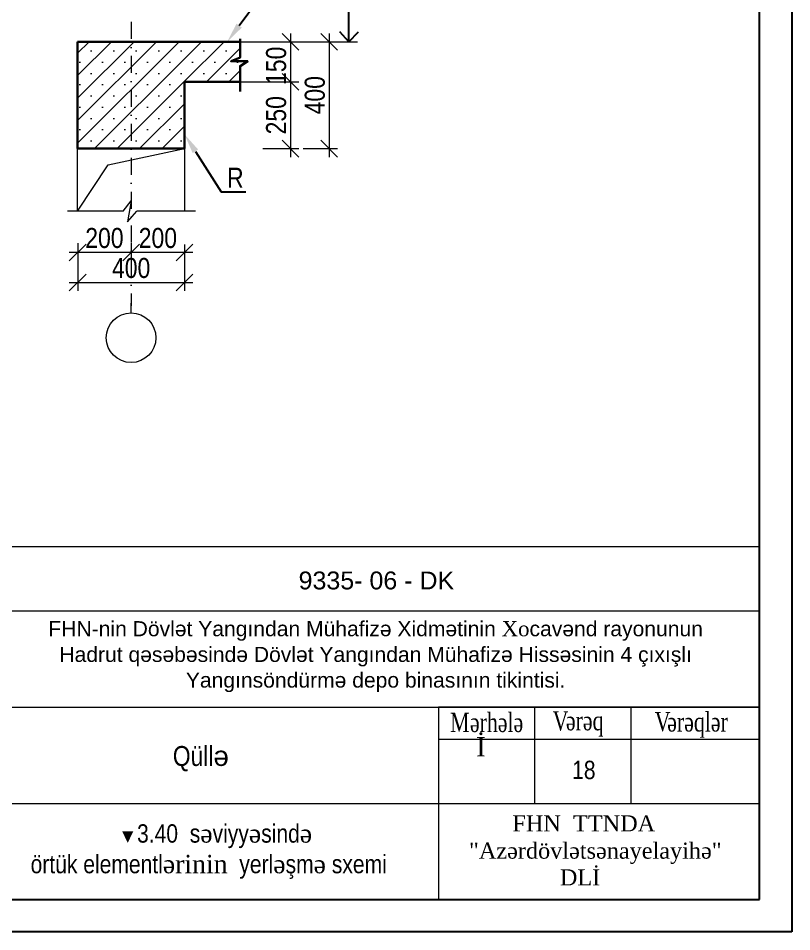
# Model space of a CAD drawing. Header units: millimetres. Extents: x -149347 to 251215, y -2929184 to -2541447.
# Drawn here: x 48918 to 60490, y -2610929 to -2597257 of the extents above; entities that cross this region are included whole.
import ezdxf
from ezdxf import colors
from ezdxf.entities.mleader import LeaderData, LeaderLine
from ezdxf.math import Vec2, Vec3

# ---------------------------------------------------------------- set-up
doc = ezdxf.new("R2010")
doc.units = ezdxf.units.MM
doc.linetypes.add('DASHDOT', pattern=[25.4, 12.7, -6.35, 0, -6.35])
doc.linetypes.add('DASHDOTX2', pattern=[50.8, 25.4, -12.7, 0, -12.7])
for name, color, linetype, lineweight in [('Ox xetti', 1, 'DASHDOT', 18), ('Text blocks_Ном._пера__1', 7, 'Continuous', 15), ('перегородка', 130, 'Continuous', 20), ('РАЗМЕРЫ', 80, 'Continuous', 9)]:
    doc.layers.add(name, color=color, linetype=linetype, lineweight=lineweight)
doc.styles.add('400', font='times.ttf', dxfattribs={"width": 0.75, "height": 300})
doc.styles.add('Arial', font='arial.ttf')
doc.styles.get("Standard").update_dxf_attribs({"font": 'times.ttf'})
doc.styles.add('style1', font='A3TI(LA).TTF', dxfattribs={"height": 400})
doc.styles.add('style6', font='ARIALN.TTF', dxfattribs={"height": 300})
doc.styles.add('Times New Roman', font='times.ttf')
doc.dimstyles.new('DIM_100', dxfattribs={"dimscale": 100, "dimtxt": 250, "dimasz": 2.5, "dimexe": 1.25, "dimexo": 0.625, "dimtad": 1, "dimdec": 0, "dimtxsty": 'style1', "dimblk": 'OBLIQUE', "dimcen": 2.5, "dimdle": 1.25, "dimclrd": 251, "dimclre": 251, "dimaunit": 1, "dimadec": 3, "dimazin": 0, "dimtfac": 1, "dimtdec": 0, "dimtmove": 1, "dimatfit": 3, "dimfxl": 1.25, "dimlwd": 5, "dimlwe": 5, "dimarcsym": 0})
pattern_1 = [(45, (-627888.38, 5238.85), (-168.379802, 168.379802), []), (45, (-627720, 5238.85), (-168.379802, 168.379802), [0, -238.125])]

# ---------------------------------------------------------------- blocks, each defined once
blk = doc.blocks.new('mekteb')
at = {"color": 0, "lineweight": 25}
for p, q in [((139843, -1821466), (139843, -1849866)), ((139843, -1849866), (99643, -1849866))]:
    blk.add_line(p, q, dxfattribs=at)
at = {"color": 0, "lineweight": 25, "ltscale": 15}
for p, q in [((139343, -1849366), (139343, -1821966)), ((101643, -1849366), (139343, -1849366))]:
    blk.add_line(p, q, dxfattribs=at)
at = {"linetype": 'Continuous', "lineweight": 15}
for p, q in [((120843, -1844866), (139343, -1844866)), ((120843, -1846366), (139343, -1846366)), ((135843, -1847866), (135843, -1846366)), ((137343, -1847866), (137343, -1846366)), ((134343, -1846866), (139343, -1846866)), ((120843, -1847866), (139343, -1847866)), ((120843, -1849366), (139343, -1849366))]:
    blk.add_line(p, q, dxfattribs=at)
for points in [[(120843, -1849366), (139343, -1849366), (139343, -1843866), (120843, -1843866)], [(134343, -1849366), (139343, -1849366), (139343, -1846366), (134343, -1846366)]]:
    blk.add_lwpolyline(points, close=True, dxfattribs=at)
at = {"lineweight": 25, "ltscale": 15, "style": '400', "width": 0.75}
for s, p in [(' M', (134437, -1846755)), ('ərhələ', (134831, -1846755)), ('V', (136119, -1846732)), ('   V', (137454, -1846743)), ('ərəqlər', (137904, -1846747)), ('ərəq', (136326, -1846728))]:
    blk.add_text(s, height=300, dxfattribs=at).set_placement(p)
at = {"lineweight": 25, "ltscale": 15, "attachment_point": 1, "style": 'Times New Roman'}
for s, insert, char_height, width in [('{\\fTimes New Roman|b0|i0|c238|p18;\\H0.42397x;İ\\fTimes New Roman|b0|i0|c186|p18;\\H2.3586x;      }', (134926, -1846834), 707.62, 10102.13), ('"{\\fTimes New Roman|b0|i0|c238|p18;Azərdövlətsənayelayihə"\\P              } {\\fTimes New Roman|b0|i0|c238|p18;DLİ}', (134816, -1848478), 250, 8698.57)]:
    blk.add_mtext(s, dxfattribs=dict(at, insert=insert, char_height=char_height, width=width))
at = {"lineweight": 25, "insert": (130203, -1846973), "char_height": 310, "width": 5486.13, "attachment_point": 1, "style": 'style6'}
blk.add_mtext('{\\C0;Q\\fArial Narrow|b0|i0|c238|p34;üll\\fArial|b0|i0|c0|p34;ə}', dxfattribs=at)
at = {"lineweight": 25, "ltscale": 15, "insert": (135115, -1848053), "char_height": 250, "attachment_point": 1, "style": 'Times New Roman'}
blk.add_mtext('  {\\fTimes New Roman|b0|i0|c238|p18;  FHN  TTNDA}', dxfattribs=at)
at = {"layer": 'Text blocks_Ном._пера__1', "linetype": 'Continuous', "lineweight": 25, "insert": (128266, -1845580), "char_height": 235, "width": 10191.85, "attachment_point": 4, "line_spacing_factor": 1.021551, "style": 'Arial'}
blk.add_mtext('\\pxqc;{\\fArial|b0|i0|c238|p34;\\C256;FHN-nin Dövlət Yangından Mühafizə Xidmətinin \\fTimes New Roman|b0|i0|c204|p18;Xo\\fArial|b0|i0|c238|p34;cavənd rayonunun Hadrut qəsəbəsində Dövlət Yangından Mühafizə Hissəsinin 4 çıxışlı Yangınsöndürmə depo binasının tikintisi.}', dxfattribs=at)
at = {"layer": 'перегородка', "lineweight": 30, "insert": (132162, -1844536), "char_height": 441.245, "width": 6524.89, "attachment_point": 7, "style": 'Arial'}
blk.add_mtext('{\\fArial|b0|i0|c238|p34;\\H0.63158x;\\C7;9335\\fArial|b0|i0|c204|p34;- \\fArial|b0|i0|c238|p34;06\\fArial|b0|i0|c204|p34; - DK}', dxfattribs=at)
blk = doc.blocks.new('_Oblique')
at = {"color": 0, "linetype": 'ByBlock', "lineweight": -2}
blk.add_line((-0.5, -0.5), (0.5, 0.5), dxfattribs=at)
blk = doc.blocks.new('*D483')
at = {"color": 251, "lineweight": 5, "ltscale": 15, "transparency": 16777216}
for p, q in [((49807, -2600625), (49807, -2600887)), ((50607, -2600644), (50607, -2600887))]:
    blk.add_line(p, q, dxfattribs=at)
at = {"color": 251, "linetype": 'ByBlock', "lineweight": 5, "ltscale": 15, "transparency": 16777216}
blk.add_line((50732, -2600762), (49682, -2600762), dxfattribs=at)
at = {"layer": 'Defpoints', "color": 0, "lineweight": 15, "ltscale": 15, "transparency": 16777216}
for p in [(49807, -2600562), (50607, -2600581), (49807, -2600762)]:
    blk.add_point(p, dxfattribs=at)
at = {"color": 251, "lineweight": 5, "ltscale": 15, "transparency": 16777216, "xscale": 250, "yscale": 250, "zscale": 250, "rotation": 180}
blk.add_blockref('_Oblique', (49807, -2600762), dxfattribs=at)
at = {"color": 251, "lineweight": 5, "ltscale": 15, "transparency": 16777216, "xscale": 250, "yscale": 250, "zscale": 250}
blk.add_blockref('_Oblique', (50607, -2600762), dxfattribs=at)
at = {"color": 0, "lineweight": 15, "ltscale": 15, "transparency": 16777216, "insert": (50207, -2600547), "char_height": 300, "attachment_point": 5, "style": 'style6'}
blk.add_mtext('200', dxfattribs=at)
blk = doc.blocks.new('*D484')
at = {"color": 251, "lineweight": 5, "ltscale": 15, "transparency": 16777216}
for p, q in [((50607, -2600625), (50607, -2600887)), ((51407, -2600644), (51407, -2600887))]:
    blk.add_line(p, q, dxfattribs=at)
at = {"color": 251, "linetype": 'ByBlock', "lineweight": 5, "ltscale": 15, "transparency": 16777216}
blk.add_line((51532, -2600762), (50482, -2600762), dxfattribs=at)
at = {"layer": 'Defpoints', "color": 0, "lineweight": 15, "ltscale": 15, "transparency": 16777216}
for p in [(50607, -2600562), (51407, -2600581), (50607, -2600762)]:
    blk.add_point(p, dxfattribs=at)
at = {"color": 251, "lineweight": 5, "ltscale": 15, "transparency": 16777216, "xscale": 250, "yscale": 250, "zscale": 250, "rotation": 180}
blk.add_blockref('_Oblique', (50607, -2600762), dxfattribs=at)
at = {"color": 251, "lineweight": 5, "ltscale": 15, "transparency": 16777216, "xscale": 250, "yscale": 250, "zscale": 250}
blk.add_blockref('_Oblique', (51407, -2600762), dxfattribs=at)
at = {"color": 0, "lineweight": 15, "ltscale": 15, "transparency": 16777216, "insert": (51007, -2600547), "char_height": 300, "attachment_point": 5, "style": 'style6'}
blk.add_mtext('200', dxfattribs=at)
blk = doc.blocks.new('*D485')
at = {"color": 251, "lineweight": 5, "ltscale": 15, "transparency": 16777216}
for p, q in [((49807, -2600825), (49807, -2601336)), ((51407, -2600825), (51407, -2601336))]:
    blk.add_line(p, q, dxfattribs=at)
at = {"color": 251, "linetype": 'ByBlock', "lineweight": 5, "ltscale": 15, "transparency": 16777216}
blk.add_line((49682, -2601211), (51532, -2601211), dxfattribs=at)
at = {"layer": 'Defpoints', "color": 0, "lineweight": 15, "ltscale": 15, "transparency": 16777216}
for p in [(49807, -2600762), (51407, -2600762), (51407, -2601211)]:
    blk.add_point(p, dxfattribs=at)
at = {"color": 251, "lineweight": 5, "ltscale": 15, "transparency": 16777216, "xscale": 250, "yscale": 250, "zscale": 250, "rotation": 180}
blk.add_blockref('_Oblique', (49807, -2601211), dxfattribs=at)
at = {"color": 251, "lineweight": 5, "ltscale": 15, "transparency": 16777216, "xscale": 250, "yscale": 250, "zscale": 250}
blk.add_blockref('_Oblique', (51407, -2601211), dxfattribs=at)
at = {"color": 0, "lineweight": 15, "ltscale": 15, "transparency": 16777216, "insert": (50607, -2600996), "char_height": 300, "attachment_point": 5, "style": 'style6'}
blk.add_mtext('400', dxfattribs=at)
blk = doc.blocks.new('*D486')
at = {"color": 251, "linetype": 'ByBlock', "lineweight": 5, "ltscale": 15, "transparency": 16777216}
blk.add_line((52993, -2597483), (52993, -2598333), dxfattribs=at)
at = {"color": 251, "lineweight": 5, "ltscale": 15, "transparency": 16777216}
for p, q in [((52833, -2597608), (53118, -2597608)), ((51870, -2598208), (53118, -2598208))]:
    blk.add_line(p, q, dxfattribs=at)
at = {"layer": 'Defpoints', "color": 0, "lineweight": 15, "ltscale": 15, "transparency": 16777216}
for p in [(52770, -2597608), (51808, -2598208), (52993, -2598208)]:
    blk.add_point(p, dxfattribs=at)
at = {"color": 251, "lineweight": 5, "ltscale": 15, "transparency": 16777216, "xscale": 250, "yscale": 250, "zscale": 250}
for p, rotation in [((52993, -2597608), 90), ((52993, -2598208), 270)]:
    blk.add_blockref('_Oblique', p, dxfattribs=dict(at, rotation=rotation))
at = {"color": 0, "lineweight": 15, "ltscale": 15, "transparency": 16777216, "insert": (52777, -2597968), "char_height": 300, "attachment_point": 5, "rotation": 90, "style": 'style6'}
blk.add_mtext('150', dxfattribs=at)
blk = doc.blocks.new('*D487')
at = {"color": 251, "linetype": 'ByBlock', "lineweight": 5, "ltscale": 15, "transparency": 16777216}
blk.add_line((53571, -2597483), (53571, -2599333), dxfattribs=at)
at = {"color": 251, "lineweight": 5, "ltscale": 15, "transparency": 16777216}
for p, q in [((53035, -2597608), (53696, -2597608)), ((53180, -2599208), (53696, -2599208))]:
    blk.add_line(p, q, dxfattribs=at)
at = {"layer": 'Defpoints', "color": 0, "lineweight": 15, "ltscale": 15, "transparency": 16777216}
for p in [(52972, -2597608), (53118, -2599208), (53571, -2599208)]:
    blk.add_point(p, dxfattribs=at)
at = {"color": 251, "lineweight": 5, "ltscale": 15, "transparency": 16777216, "xscale": 250, "yscale": 250, "zscale": 250}
for p, rotation in [((53571, -2597608), 90), ((53571, -2599208), 270)]:
    blk.add_blockref('_Oblique', p, dxfattribs=dict(at, rotation=rotation))
at = {"color": 0, "lineweight": 15, "ltscale": 15, "transparency": 16777216, "insert": (53356, -2598408), "char_height": 300, "attachment_point": 5, "rotation": 90, "style": 'style6'}
blk.add_mtext('400', dxfattribs=at)
blk = doc.blocks.new('*D488')
at = {"color": 251, "linetype": 'ByBlock', "lineweight": 5, "ltscale": 15, "transparency": 16777216}
blk.add_line((52993, -2598083), (52993, -2599333), dxfattribs=at)
at = {"color": 251, "lineweight": 5, "ltscale": 15, "transparency": 16777216}
for p, q in [((51870, -2598208), (53118, -2598208)), ((52575, -2599208), (53118, -2599208))]:
    blk.add_line(p, q, dxfattribs=at)
at = {"layer": 'Defpoints', "color": 0, "lineweight": 15, "ltscale": 15, "transparency": 16777216}
for p in [(51808, -2598208), (52513, -2599208), (52993, -2599208)]:
    blk.add_point(p, dxfattribs=at)
at = {"color": 251, "lineweight": 5, "ltscale": 15, "transparency": 16777216, "xscale": 250, "yscale": 250, "zscale": 250}
for p, rotation in [((52993, -2598208), 90), ((52993, -2599208), 270)]:
    blk.add_blockref('_Oblique', p, dxfattribs=dict(at, rotation=rotation))
at = {"color": 0, "lineweight": 15, "ltscale": 15, "transparency": 16777216, "insert": (52777, -2598708), "char_height": 300, "attachment_point": 5, "rotation": 90, "style": 'style6'}
blk.add_mtext('250', dxfattribs=at)

msp = doc.modelspace()

# ---------------------------------------------------------------- hatches: boundary and pattern name
at = {"lineweight": 15, "ltscale": 5}
h = msp.add_hatch(dxfattribs=at)
h.set_pattern_fill('SACNCR', scale=100)
h.set_pattern_definition(pattern_1)
h.paths.add_polyline_path([(51406.75899, -2597608.06344), (49806.81224, -2597608.06344), (49806.81224, -2599208.06344), (51406.75899, -2599208.06344)])
h = msp.add_hatch(dxfattribs=at)
h.set_pattern_fill('SACNCR', scale=100)
h.set_pattern_definition(pattern_1)
edge = h.paths.add_edge_path()
edge.add_line((52231.92164, -2597608.06344), (51406.83887, -2597608.06344))
edge.add_line((51406.83887, -2597608.06344), (51406.78562, -2598247.9874))
edge.add_line((51406.83887, -2598207.9874), (52235.49704, -2598207.9874))
edge.add_line((52235.49704, -2598207.9874), (52235.49704, -2597608.06344))

# ---------------------------------------------------------------- linework, layer by layer
at = {"color": 0}
msp.add_line((53863.37877, -2597608.06344), (53863.37877, -2597157.76835), dxfattribs=at)
at = {"color": 7, "lineweight": 15, "ltscale": 80}
for p, q in [((51406.78562, -2597608.06344), (49806.78562, -2597608.06344)), ((52237.67376, -2597608.06344), (53993.08154, -2597608.06344))]:
    msp.add_line(p, q, dxfattribs=at)
at = {"color": 7, "lineweight": 30, "ltscale": 80}
for p, q in [((49806.78562, -2597608.06344), (49806.78562, -2599208.06344)), ((49806.78562, -2597608.06344), (52237.67376, -2597608.06344)), ((51406.78562, -2599208.06344), (51406.78562, -2598207.9874)), ((51406.78562, -2598207.9874), (52237.67376, -2598207.9874)), ((49806.78562, -2599208.06344), (51406.78562, -2599208.06344))]:
    msp.add_line(p, q, dxfattribs=at)
at = {"color": 1, "lineweight": 15, "ltscale": 15}
for p, q in [((49806.78562, -2600143.10077), (49806.78562, -2599208.06344)), ((49806.78562, -2599208.06344), (51406.78562, -2599208.06344)), ((51406.78562, -2599208.06344), (51406.78562, -2600143.10077)), ((50487.04467, -2600143.10077), (49656.53816, -2600143.10077)), ((51568.36003, -2600143.10077), (50691.06455, -2600143.10077))]:
    msp.add_line(p, q, dxfattribs=at)
at = {"color": 7, "lineweight": 15}
msp.add_line((50606.78562, -2601668.34294), (50606.78562, -2601522.61416), dxfattribs=at)
at = {"color": 7, "ltscale": 15}
for points in [[(53863.37877, -2597608.06344), (53730.22763, -2597458.17113)], [(53863.37877, -2597608.06344), (54007.43146, -2597458.17113)]]:
    msp.add_lwpolyline(points, dxfattribs=at)
at = {"color": 7, "lineweight": 30, "ltscale": 80}
msp.add_lwpolyline([(52237.67376, -2597563.88772), (52237.67376, -2597843.73842), (52101.69711, -2597900.78247), (52351.41472, -2597900.78247), (52237.67376, -2597972.08752), (52237.67376, -2598353.68929)], dxfattribs=at)
at = {"color": 1, "lineweight": 15, "ltscale": 15}
for points in [[(49806.78562, -2600143.10077), (50261.70207, -2599449.79004), (51406.78562, -2599208.06344)], [(50487.04467, -2600143.10077), (50606.78562, -2599988.73426), (50554.85462, -2600302.14208), (50691.06455, -2600143.10077)]]:
    msp.add_lwpolyline(points, dxfattribs=at)
at = {"color": 7, "lineweight": 9}
msp.add_circle((50606.78562, -2602037.97247), 371.07409, dxfattribs=at)
at = {"layer": 'Ox xetti', "linetype": 'DASHDOTX2', "lineweight": 15, "ltscale": 10}
msp.add_line((50606.78562, -2597312.05866), (50606.78562, -2601563.02801), dxfattribs=at)

# ---------------------------------------------------------------- block references
at = {"lineweight": 15, "xscale": 0.9604837554369011, "yscale": 0.9604837554369011, "zscale": 0.9604837554369011}
msp.add_blockref('mekteb', (-73827.0471, -834161.86466), dxfattribs=at)

# ---------------------------------------------------------------- texts
at = {"color": 1, "lineweight": 13, "insert": (56959.67626, -2608508.77249), "char_height": 330, "width": 8371.9737551, "attachment_point": 5, "style": 'style6'}
msp.add_mtext('{\\fArial Narrow|b0|i0|c238|p34;        \\fArial Narrow|b0|i0|c204|p34;\\H0.83333x;1\\fArial Narrow|b0|i0|c238|p34;8}', dxfattribs=at)
at = {"lineweight": 40, "insert": (48839.9344, -2609319.98301), "char_height": 275, "width": 14048.2128422, "attachment_point": 1, "style": 'style6'}
msp.add_mtext('{\\fArial Narrow|b0|i0|c238|p34;                  \\fArial|b0|i0|c162|p34;\\H0.73333x;▼\\fArial Narrow|b0|i0|c238|p34;\\H1.36364x;3.40  s\\fTimes New Roman|b0|i0|c238|p18;ə\\fArial Narrow|b0|i0|c238|p34;viyy\\fTimes New Roman|b0|i0|c238|p18;ə\\fArial Narrow|b0|i0|c238|p34;sind\\fTimes New Roman|b0|i0|c238|p18;ə\\fArial Narrow|b0|i0|c238|p34;\\P} {\\fArial Narrow|b0|i0|c238|p34;  örtük elementl\\fTimes New Roman|b0|i0|c238|p18;ərinin\\fArial Narrow|b0|i0|c238|p34;  yerl\\fTimes New Roman|b0|i0|c238|p18;ə\\fArial Narrow|b0|i0|c238|p34;şm\\fTimes New Roman|b0|i0|c238|p18;ə\\fArial Narrow|b0|i0|c238|p34; sxemi\\P                   }', dxfattribs=at)

# ---------------------------------------------------------------- dimensions: what is measured, and where the dimension line sits
at = {"color": 7, "lineweight": 15, "ltscale": 15}
for base, p1, p2, picture, middle in [((52992.57603, -2598207.9874), (52770.33618, -2597608.06344), (51807.94246, -2598207.9874), '*D486', (52992.57603, -2597968.02542)), ((53571.21516, -2599208.06344), (52972.47789, -2597608.06344), (53117.57603, -2599208.06344), '*D487', (53571.21516, -2598408.06344)), ((52992.57603, -2599208.06344), (51807.94246, -2598207.9874), (52512.55917, -2599208.06344), '*D488', (52992.57603, -2598708.02542))]:
    dim = msp.add_linear_dim(base=base, p1=p1, p2=p2, angle=90, dimstyle='DIM_100', override={"dimlfac": 0.25, "dimtxsty": 'style6'}, dxfattribs=at)
    dim.commit()
    dim.dimension.update_dxf_attribs({"geometry": picture, "text_midpoint": middle, "dimtype": 160})
for base, p1, p2, picture, middle in [((49806.78562, -2600762.48877), (50606.78562, -2600581.12758), (49806.78562, -2600562.233), '*D483', (50206.78562, -2600546.81688)), ((50606.78562, -2600762.48877), (51406.78562, -2600581.12758), (50606.78562, -2600562.233), '*D484', (51006.78562, -2600546.81688)), ((51406.78562, -2601211.21988), (49806.78562, -2600762.48877), (51406.78562, -2600762.48877), '*D485', (50606.78562, -2600995.54798))]:
    dim = msp.add_linear_dim(base=base, p1=p1, p2=p2, dimstyle='DIM_100', override={"dimlfac": 0.25, "dimtxsty": 'style6'}, dxfattribs=at)
    dim.commit()
    dim.dimension.update_dxf_attribs({"geometry": picture, "text_midpoint": middle})

# ---------------------------------------------------------------- leaders
at = {"layer": 'РАЗМЕРЫ', "color": 0, "lineweight": 15}
ml = msp.add_multileader_mtext('Standard', dxfattribs=at)
ml.set_content('{\\fTimes New Roman|b1|i0|c238|p18;\\C7;Mtv}')
ml.set_leader_properties()
ml.build(insert=Vec2(0, 0))
ml.multileader.update_dxf_attribs({"text_left_attachment_type": 6, "text_right_attachment_type": 6, "dogleg_length": 100, "arrow_head_size": 300})
ctx = ml.context
ctx.base_point, ctx.char_height, ctx.arrow_head_size, ctx.plane_origin = Vec3(52596.61271, -2596998.02343), 300, 300, Vec3(60543.32519, -2595371.4361)
ctx.left_attachment, ctx.right_attachment, ctx.text_align_type = 6, 6, 1
notes = []
notes.append((ctx, [(1, (1, 1, 0), (52496.61271, -2596998.02343), (1, 0), 100, [(1, [(52044.26263, -2597608.06344)], 0, [])])]))
ctx.mtext.insert, ctx.mtext.alignment, ctx.mtext.flow_direction = Vec3(52986.61849, -2596638.02343), 2, 5
ml = msp.add_multileader_mtext('Standard', dxfattribs=at)
ml.set_content('{\\fArial Narrow|b0|i0|c238|p34;\\C7;R}', style='style6')
ml.set_leader_properties()
ml.build(insert=Vec2(0, 0))
ml.multileader.update_dxf_attribs({"text_left_attachment_type": 6, "text_right_attachment_type": 6, "dogleg_length": 100, "arrow_head_size": 300})
ctx = ml.context
ctx.base_point, ctx.char_height, ctx.arrow_head_size, ctx.plane_origin = Vec3(52056.03764, -2599853.67724), 300, 300, Vec3(59428.13545, -2597913.36269)
ctx.left_attachment, ctx.right_attachment, ctx.text_align_type = 6, 6, 1
notes.append((ctx, [(1, (1, 1, 0), (51956.03764, -2599853.67724), (1, 0), 100, [(1, [(51406.78562, -2598995.63875)], 0, [])])]))
ctx.mtext.insert, ctx.mtext.alignment, ctx.mtext.flow_direction = Vec3(52166.49603, -2599493.67724), 2, 5
for ctx, leaders in notes:
    for number, flags, end, landing, length, lines in leaders:
        leader = LeaderData()
        leader.index, (leader.has_last_leader_line, leader.has_dogleg_vector, leader.attachment_direction) = number, flags
        leader.last_leader_point, leader.dogleg_vector, leader.dogleg_length = Vec3(end), Vec3(landing), length
        for number, points, colour, breaks in lines:
            line = LeaderLine()
            line.index, line.vertices, line.color, line.breaks = number, Vec3.list(points), colors.encode_raw_color(colour), breaks
            leader.lines.append(line)
        ctx.leaders.append(leader)

doc.saveas('drawing.dxf')
